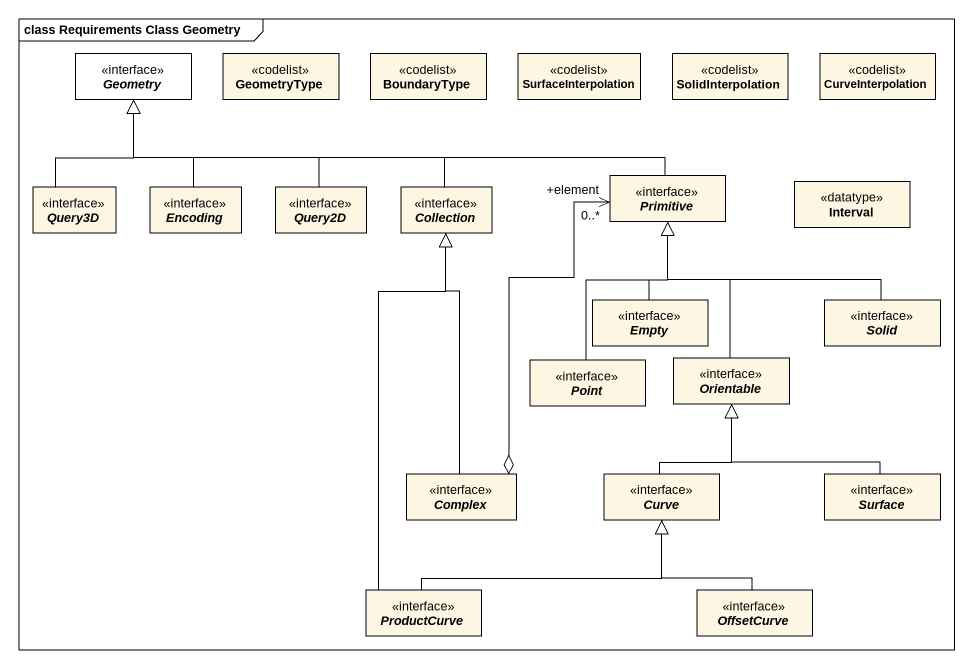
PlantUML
@startuml
mainframe class Requirements Class Geometry
hide circle
hide empty members
interface Geometry #FFFFFF
class GeometryType <<codelist>>
class BoundaryType <<codelist>>
class SurfaceInterpolation <<codelist>>
class SolidInterpolation <<codelist>>
class CurveInterpolation <<codelist>>
interface Query3D
interface Encoding
interface Query2D
interface Collection
interface Primitive
class Interval <<datatype>>
interface Empty
interface Solid
interface Orientable
interface Point
interface Complex
interface Curve
interface Surface
interface ProductCurve
interface OffsetCurve
Query3D -up-|> Geometry
Encoding -up-|> Geometry
Query2D -up-|> Geometry
Collection -left-|> Geometry
Primitive -left-|> Geometry
Primitive "+element\n0..*" <--o Complex
Empty -up-|> Primitive
Solid -left-|> Primitive
Orientable -up-|> Primitive
Point -up-|> Primitive
Complex -up-|> Collection
Curve -up-|> Orientable
Surface -up-|> Orientable
ProductCurve -up-|> Collection
ProductCurve -right-|> Curve
OffsetCurve -up-|> Curve
@enduml
